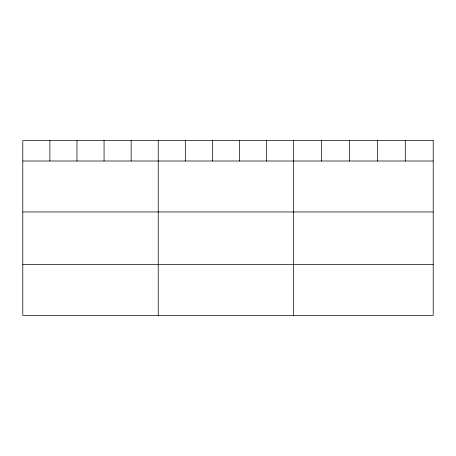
<?xml version="1.0" encoding="UTF-8"?>
<svg xmlns="http://www.w3.org/2000/svg" width="456" height="456" viewBox="0 0 456 456"><rect width="100%" height="100%" fill="white"/><g stroke="black" fill="none" stroke-linecap="round" stroke-linejoin="round"><path stroke-width="0.68" d="M22.8 161.002L433.2 161.002M22.8 211.954L433.2 211.954M22.8 264.451L433.2 264.451M405.293 140.596L405.293 161.002M377.386 140.596L377.386 161.002M349.478 140.596L349.478 161.002M321.571 140.596L321.571 161.002M293.664 140.596L293.664 315.404M266.578 140.596L266.578 161.002M239.491 140.596L239.491 161.002M212.405 140.596L212.405 161.002M185.318 140.596L185.318 161.002M158.232 140.596L158.232 315.404M131.146 140.596L131.146 161.002M104.059 140.596L104.059 161.002M76.973 140.596L76.973 161.002M49.886 140.596L49.886 161.002M433.2 140.596L22.8 140.596L22.8 315.404L433.2 315.404L433.2 140.596"/></g></svg>
